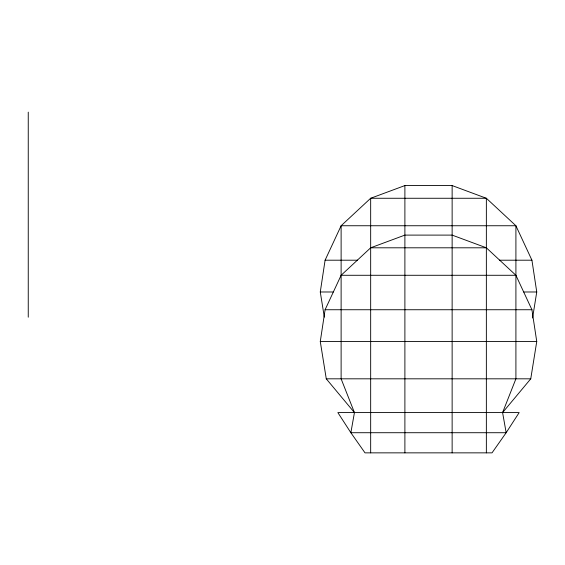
<?xml version="1.0" encoding="UTF-8"?>
<svg xmlns="http://www.w3.org/2000/svg" width="565" height="565" viewBox="0 0 565 565"><rect width="100%" height="100%" fill="white"/><g stroke="black" fill="none" stroke-linecap="round" stroke-linejoin="round"><path stroke-width="0.85" d="M324.317 317.142L320.277 291.985L325.094 260.204L341.119 225.746L370.668 198.266L404.893 185.567L452.134 185.567L486.359 198.266L515.909 225.746L531.933 260.204L536.75 291.985L532.569 318.003M354.439 412.584L326.273 378.818L320.277 341.521L325.094 309.74L341.119 275.282L370.668 247.802L404.893 235.104L452.134 235.104L486.359 247.802L515.909 275.282L531.933 309.74L536.75 341.521L530.754 378.818L502.589 412.584L506.162 432.719L492.023 452.855L365.004 452.855L350.865 432.719L337.856 412.584L519.171 412.584L506.162 432.719L350.865 432.719L354.439 412.584L341.119 378.818L341.119 225.746L515.909 225.746L515.909 378.818L502.589 412.584M370.668 247.802L486.359 247.802M325.094 260.204L357.631 260.204M499.396 260.204L531.933 260.204M341.119 275.282L515.909 275.282M320.277 291.985L333.301 291.985M523.727 291.985L536.75 291.985M325.094 309.74L531.933 309.74M320.277 341.521L536.75 341.521M326.273 378.818L530.754 378.818M486.359 452.855L486.359 198.266L370.668 198.266L370.668 452.855M452.134 185.567L452.134 452.855M404.893 185.567L404.893 452.855M28.25 112.145L28.25 317.198"/></g></svg>
